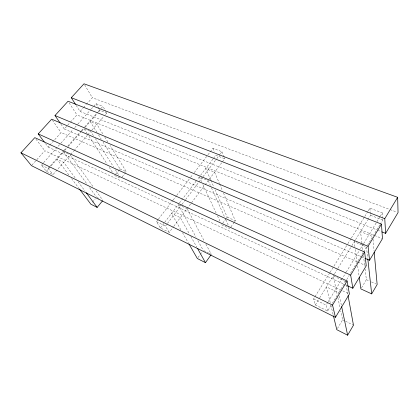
<?xml version="1.0" encoding="UTF-8"?>
<svg xmlns="http://www.w3.org/2000/svg" width="419" height="419" viewBox="0 0 419 419"><rect width="100%" height="100%" fill="white"/><g stroke="black" fill="none" stroke-linecap="round" stroke-linejoin="round"><path stroke-width="0.31" stroke-dasharray="2.1 1.57" d="M337.431 328.575L342.637 319.781L340.72 310.882M361.539 287.832L366.374 279.656L365.111 269.265M329.727 272.931L313.59 298.951L315.324 304.927L327.648 311.05L331.01 305.503M332.356 303.283L338.741 292.734L326.432 286.9L330.24 302.628M339.076 292.174L349.221 275.424M350.572 273.188L363.095 252.505M363.43 251.95L366.478 246.917L354.238 241.789L354.966 246.959M367.468 245.283L372.748 236.557L360.529 231.587L361.953 243.277M373.083 236.007L379.75 224.998M380.08 224.443L382.746 220.043L382.667 218.739M327.648 311.05L326.129 305.121L327.831 302.324M328.171 301.764L345.869 272.696M346.209 272.135L359.146 250.892M360.508 248.656L363.231 244.183M363.572 243.628L379.913 216.791M380.253 216.23L382.296 212.878L369.898 208.149L368.181 210.919M315.324 304.927L319.362 298.375M319.702 297.825L334.226 274.267M334.561 273.712L337.614 268.762M337.955 268.212L351.525 246.194M351.866 245.644L355.233 240.181M355.563 239.642L367.552 220.195M367.887 219.656L370.558 215.314L370.438 214.009M330.067 272.376L347.581 244.141M347.922 243.586L351.012 238.605M351.358 238.05L364.404 217.011M364.75 216.455L367.84 211.475M230.879 226.988L234.211 222.311M234.577 221.792L235.321 220.755L223.547 193.19M198.077 257.502L199.915 254.946M200.282 254.438L202.12 251.887M222.735 223.254L226.066 218.634M226.438 218.121L227.177 217.094L215.115 189.886M158.078 219.635L156.486 221.703L160.388 227.962L169.239 232.362L173.445 226.784M173.827 226.276L204.713 185.313M205.106 184.795L208.238 180.641L199.334 176.912L197.38 179.473M209.359 179.154L222.002 162.383M222.395 161.865L224.736 158.759L224.275 157.586M169.239 232.362L165.437 226.103L167.019 224.024M167.411 223.5L181.647 204.776M182.04 204.257L185.203 200.099M185.601 199.58L202.602 177.216M202.995 176.692L216.44 159.011M216.833 158.492L219.996 154.333M220.389 153.81L221.97 151.73L212.952 148.289L207.782 155.009M160.388 227.962L164.342 222.782M164.735 222.264L178.222 204.587L196.034 237.196M179.395 203.053L196.988 179.987M200.523 175.352L213.088 158.88M213.481 158.366L215.822 155.302L224.736 158.759M158.476 219.116L172.79 200.507M173.188 199.989L176.368 195.851M176.766 195.333L190.284 177.756M190.682 177.242L192.672 174.655M194.264 172.586L207.384 155.528M122.102 177.007L126.381 171.79L109.946 145.32M92.484 202.199L95.349 198.732M115.738 174.089L120.012 168.925L103.001 141.962M43.136 163.159L41.402 165.112L46.336 171.308L52.998 174.613L70.24 154.894L93.406 187.167M70.67 154.402L73.66 150.981M74.084 150.494L87.335 135.342M87.76 134.855L90.75 131.435L93.557 135.803M91.986 130.021L103.823 116.482M105.546 114.513L106.84 113.036L106.18 111.915M41.402 165.112L48.112 168.407L49.835 166.453M50.264 165.961L63.636 150.803M64.07 150.316L66.223 147.87M67.951 145.917L80.888 131.247M81.323 130.759L84.339 127.334M84.769 126.847L97.711 112.177M98.14 111.69L100.728 108.757M101.162 108.264L102.885 106.311L105.85 111.354M46.336 171.308L63.531 151.804L70.24 154.894M64.809 150.353L67.794 146.969M68.218 146.488L81.427 131.498M81.857 131.016L83.983 128.602L87.189 133.509M85.219 127.203L97.025 113.806M98.743 111.857L100.036 110.396L106.84 113.036M43.571 162.672L60.477 143.665M60.912 143.178L73.053 129.529M74.786 127.58L77.384 124.653M77.819 124.165L90.823 109.542M91.258 109.055L96.024 103.697L102.885 106.311M31.881 165.149L44.807 150.725L348.226 293.426M45.441 143.513L48.101 147.053L49.4 145.608M49.835 145.121L61.09 132.566L357.26 261.865M60.938 124.155L64.29 128.994L69.957 122.678M70.392 122.196L76.923 114.906L373.968 235.237M76.185 105.394L80.039 111.433L83.009 108.123M83.428 107.652L85.974 104.813M86.398 104.341L92.332 97.721L389.471 209.353M390.084 209.584L396.824 212.114M370.558 215.314L382.746 220.043M80.039 111.433L377.116 229.979M377.723 230.225L381.369 231.676M374.576 235.483L381.85 238.427M84.549 128.837L90.75 131.435M64.29 128.994L364.74 258.214M357.863 262.121L365.656 265.526M120.012 168.925L126.381 171.79M227.177 217.094L235.321 220.755M366.374 279.656L369.212 280.934M371.48 281.95L376.016 283.993M178.813 204.86L187.099 208.672M345.497 281.573L333.205 275.917L337.305 294.986M114.576 175.498L120.934 178.426M221.63 224.794L229.769 228.544M48.101 147.053L343.92 284.124M344.518 284.396L347.487 285.774M156.486 221.703L165.437 226.103M313.59 298.951L326.129 305.121M97.156 197.532L98.879 198.391M203.802 250.646L208.447 252.956M209.029 253.244L210.767 254.113M342.637 319.781L344.916 320.917M345.486 321.2L353.468 325.175M48.112 168.407L52.998 174.613M35.955 139.155L44.807 150.725M68.805 174.896L57 159.215L63.693 162.383L76.143 179.133M71.56 178.557L79.039 188.492M78.091 181.752L85.094 191.169M63.531 151.804L86.974 184.035M89.661 187.738L96.58 197.249M96.066 190.875L102.901 200.397M52.391 120.211L61.09 132.566M88.964 136.233L107.107 164.049M109.239 167.317L112.439 172.23M69.125 102.875L76.923 114.906M95.312 138.537L113.565 166.951M115.319 169.685L119.179 175.697M97.098 132.608L90.153 121.604L96.936 124.359L103.441 134.839M98.486 134.808L101.262 139.213M104.813 137.044L108.233 142.56M96.024 103.697L99.031 108.72M99.366 109.28L100.036 110.396M84.659 84.905L92.332 97.721M180.84 229.79L171.455 213.454L180.322 217.655L189.55 234.179M182.459 232.608L188.283 242.748M190.823 236.457L196.872 247.283M197.909 240.632L203.22 250.353M187.403 209.243L204.378 241.255M205.891 244.115L211.349 254.401M199.334 176.912L201.534 181.642M202.911 184.596L216.125 212.972M217.498 215.926L220.253 221.84M208.238 180.641L210.364 185.371M211.427 187.738L224.453 216.717M225.783 219.671L228.172 224.998M210.657 179.835L205.677 168.595L214.586 172.219L219.451 183.606M210.919 180.421L213.543 186.34M219.708 184.203L222.52 190.792M212.952 148.289L214.387 151.793M221.97 151.73L224.045 156.999M330.848 305.142L333.283 315.208M337.85 297.532L340.039 307.703M339.406 295.903L341.527 306.048M346.084 284.779L347.843 294.4M355.333 249.541L357.156 262.451M357.611 265.683L359.073 276.011M362.032 243.926L362.744 249.776M363.451 255.621L364.797 266.667M366.478 246.917L367.762 258.502M369.898 208.149L370.38 213.36M372.989 239.149L374.057 250.808M382.296 212.878L382.626 218.09"/><path stroke-width="0.63" d="M333.435 315.837L336.782 329.674L347.629 335.21L353.468 325.175L348.074 295.678M359.251 277.299L360.895 288.921L371.684 293.892L377.152 284.501L374.177 252.107M335.446 317.351L349.409 293.981L347.094 280.976L34.798 137.647L20.95 152.809L31.446 165.631L335.446 317.351L332.534 305.058L347.094 280.976M347.487 285.774L352.835 288.251L366.253 265.787L364.635 251.966L51.668 119.179L38.213 133.907L44.299 141.999M365.337 258.471L369.548 260.283L382.458 238.673L381.479 224.107L68.056 101.236L54.983 115.55L60.195 123.081M381.976 231.922L385.621 233.373L398.05 212.574L397.662 197.328L83.994 83.79L71.282 97.706L75.483 104.294M352.835 288.251L350.661 275.079L364.635 251.966M369.548 260.283L368.055 246.304L381.479 224.107M385.621 233.373L384.768 218.666L397.662 197.328M188.927 243.874L197.339 258.518L205.462 262.666L210.982 254.92M79.432 189.016L90.844 204.179L97.156 207.395L102.493 200.895M71.282 97.706L384.768 218.666M54.983 115.55L368.055 246.304M38.213 133.907L350.661 275.079M20.95 152.809L332.534 305.058M86.262 192.74L97.156 207.395M197.506 248.42L205.462 262.666M341.658 306.682L347.629 335.21M367.83 259.141L371.684 293.892"/></g></svg>
